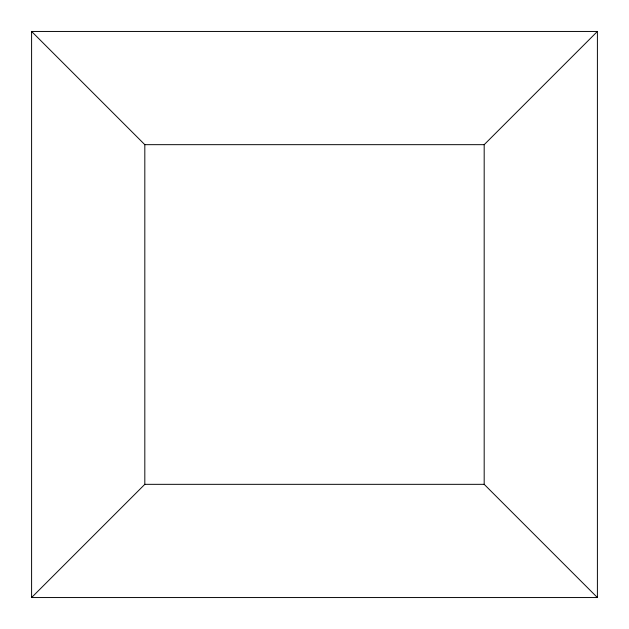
<?xml version="1.0" encoding="UTF-8"?>
<svg xmlns="http://www.w3.org/2000/svg" width="629" height="629" viewBox="0 0 629 629"><rect width="100%" height="100%" fill="white"/><g stroke="black" fill="none" stroke-linecap="round" stroke-linejoin="round"><path stroke-width="0.94" d="M31.599 31.45L144.819 144.67L484.181 144.67L597.401 31.45L597.401 597.55L31.599 597.55L31.599 31.45L597.401 31.45M31.599 597.55L144.819 484.33L484.181 484.33L597.401 597.55M484.181 144.67L484.181 484.33M144.819 144.67L144.819 484.33"/></g></svg>
